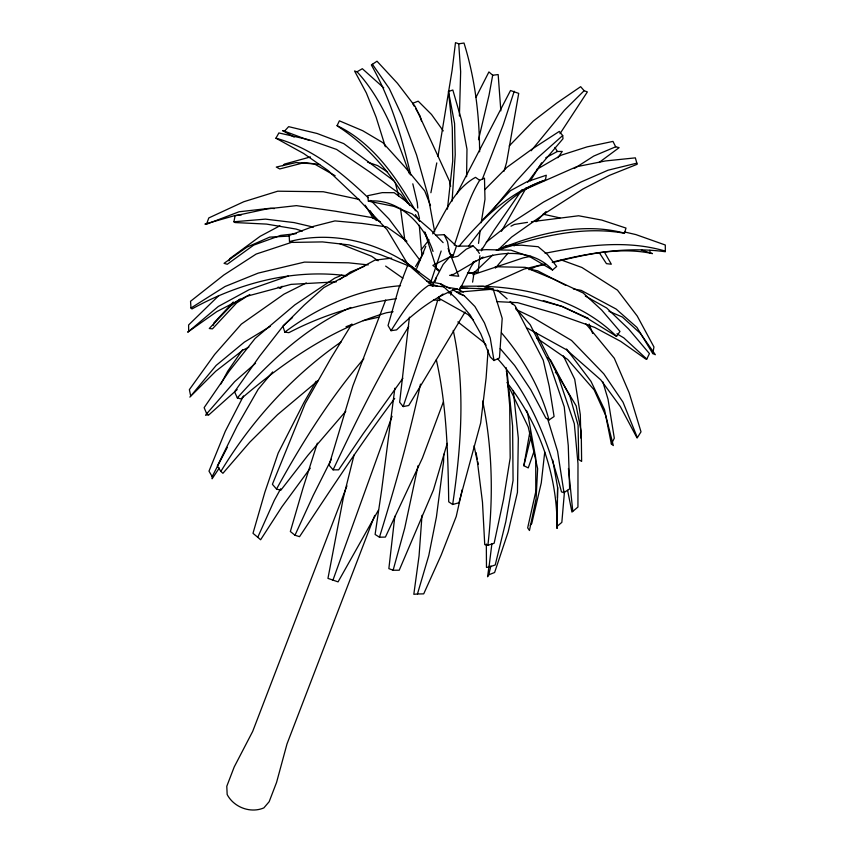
<?xml version="1.0" encoding="UTF-8"?>
<svg xmlns="http://www.w3.org/2000/svg" width="853" height="853" viewBox="0 0 853 853"><rect width="100%" height="100%" fill="white"/><g stroke="black" fill="none" stroke-linecap="round" stroke-linejoin="round"><path stroke-width="1.28" d="M466.58 176.71L466.975 149.168L461.484 119.985L452.836 90.013L448.475 91.495L452.282 127.641L452.73 161.014L447.42 209.166M557.393 500.572L557.03 528.178L557.627 487.607L552.776 460.193M227.303 447.367L212.162 476.592L212.13 478.778L219.328 467.934M557.435 497.981L557.627 487.607M552.211 262.18C589.103 252.776 627.275 246.485 665.329 251.742L665.297 245.014L635.911 234.596L624.503 231.952M443.795 454.201L443.549 462.091L436.427 516.95L428.803 555.452L417.448 593.997L413.822 594.296L419.058 555.932L422 515.329M459.415 116.008L460.652 71.62L458.733 43.802L455.481 42.65L452.101 70.298L437.994 156.419M488.108 349.826L486.093 378.092L480.697 422.907L458.967 502.769L452.666 504.496L448.721 501.831C447.985 454.382 446.823 406.22 436.32 359.795M409.419 317.145L399.652 402.243L403.16 406.582L408.736 405.506L465.077 311.995M474.087 445.778L477.531 462.721L482.478 502.161L484.739 544.609L487.884 545.312C493.45 497.395 492.501 448.326 482.659 401.081M394.864 388.2L381.632 490.123L375.107 534.447L379.457 537.209L385.407 537.081L422.406 458.082L443.432 401.742M394.832 516.236L388.861 568.631L393.126 570.241L399.215 570.22L433.441 489.942L447.228 443.347M564.494 491.403L561.839 522.367L556.924 526.493M479.908 255.751L478.117 272.075L467.593 273.184M544.736 452.047L541.271 482.905L531.76 523.507L530.129 525.245M486.327 544.011L486.477 567.416L489.004 567.042L491.914 543.574M478.522 243.382L480.175 230.481M452.666 504.496C461.142 446.993 465.727 387.699 453.242 330.431M489.004 566.328L487.575 576.767L488.737 574.815L490.88 565.997M452.058 201.137L455.225 154.756L454.585 123.514L448.475 91.495M472.605 282.14L474.236 271.808M481.199 222.729L484.984 199.282L484.483 178.149L479.674 180.303C467.433 200.135 462.006 223.315 454.297 245.142M529.98 431.341L523.838 465.706L528.242 467.902L534.234 450.779M468.681 245.995C488.79 218.837 512.408 191.125 545.419 180.068L546.283 175.238L527.122 181.668L510.382 190.72L482.947 219.605M608.946 311.292L622.338 317.007L640.347 333.363L655.349 354.709L652.769 353.568L653.952 346.979L637.212 316.015L617.487 290.159L581.938 267.501L561.061 259.898M476.059 97.21L488.908 71.94L492.682 75.235L489.046 95.184L478.501 139.721M436.779 162.912L430.882 192.735M585.819 323.703L614.309 358.281L629.13 392.689L641.008 431.831L637.106 438.047L620.387 406.636L600.779 379.862L566.52 349.773L527.207 328.074M418.087 465.61L404.706 528.199L393.126 570.241M302.357 231.11L296.119 229.073L266.541 224.094L234.98 222.548L233.914 221.78L235.076 215.788L266.733 208.953L296.428 205.637L335.165 211.171L372.143 217.632L380.417 221.823M420.497 384.138C409.429 435.808 395.035 486.732 379.457 537.209M462.23 489.643L456.227 516.491L441.225 554.962L423.717 593.859L417.448 593.997M523.838 465.706L531.003 436.587M354.091 454.894L343.258 498.205L327.957 578.387L338.076 581.874L378.337 510.307M213.367 325.281L213.975 322.882L233.253 302.005M435.254 281.458L436.256 277.651M481.444 250.857L482.158 248.298M435.552 235.14L444.178 234.682L456.419 246.176L452.506 257.51L457.816 256.241L466.292 249.151L473.191 246.016L476.656 249.215L479.375 253.437M437.749 300.053L427.609 333.683L403.16 406.582M497.182 250.238C537.454 237.262 579.486 225.949 622.104 232.848L624.513 233.168L625.995 228.071L601.781 220.085L578.601 215.766L531.398 221.748M504.059 171.176L506.586 162.443L518.72 93.393L510.52 90.514L456.547 194.345M450.779 295.042L451.536 292.6M514.22 91.26L503.291 124.666L482.361 179.13M408.118 264.195L398.767 288.218L388.04 325.547L391.047 330.687L396.613 329.876C414.163 312.891 433.687 297.132 456.952 288.836L463.339 292.067M430.402 283.271L441.161 251.017M392.06 416.275L332.905 580.264M241.452 214.849L235.108 215.5L204.912 224.094L206.522 224.2L208.793 217.941L243.787 201.734L277.715 191.2L323.319 191.744L359.561 199.527M346.936 485.869L252.68 731.426L234.212 766.954L226.791 786.274L227.165 794.527C233.85 807.311 250.494 813.623 263.854 807.898L269.153 801.724L276.575 782.393L287.003 743.933L374.723 515.393M416.701 268.386L425.786 246.357M317.348 443.144L302.911 488.449L290.351 531.504L294.989 535.247L299.542 536.665C330.527 490.112 361.011 443.08 394.694 398.436M451.237 257.542L452.25 255.111M385.673 300.053L352.854 385.961L329.066 465.184L333.096 469.832L338.641 469.843L363.175 433.708L402.915 378.242M310.268 468.19L281.97 506.714L260.623 539.757L257.766 537.283L274.314 500.316L280.68 488.769M294.989 535.247L313.211 495.454L331.433 459.138M228.903 260.783L229.99 258.459L260.165 236.302L279.891 225.8M409.803 205.541C391.911 174.769 369.061 146.855 339.099 127.14L337.074 125.668L339.377 120.827L362.717 130.722L382.837 142.643L404.77 166.857L424.73 190.944L430.509 205.616M333.096 469.832C355.562 422.182 378.817 374.744 406.614 329.93L408.715 326.614M459.788 289.807L470.675 267.362L474.14 261.882M496.585 301.599L517.643 302.666L556.06 313.723L594.626 327.392L620.696 341.371L645.956 359.177L646.787 359.07L649.442 353.6L628.512 328.863L606.728 308.04L585.329 296.076M536.548 337.937L567.693 359.465L594.189 389.97L605.801 415.742L613.318 445.565L611.366 443.986L614.309 438.218L608.04 399.289L602.847 381.888M243.478 395.952L225.288 431.277L208.996 471.144L212.162 476.592M432.044 285.648L443.102 264.505L451.855 254.514M220.852 384.074L227.698 371.258L242.657 349.645M501.425 231.302L526.333 187.649M408.694 265.624L386.985 229.596L358.665 199.506L328.181 170.611L303.657 153.487L275.935 138.207L278.878 132.94L309.117 139.807L336.636 149.446L369.669 171.943L400.91 194.719L407.414 202.971M345.785 411.221L307.933 455.289L280.829 490.219L276.532 489.057C301.717 443.208 329.791 398.522 363.826 358.686M432.695 233.85C444.712 213.357 453.732 189.59 475.494 177.328L479.674 180.303M316.186 381.195L303.828 402.744L278.163 453.114L264.846 492.277L252.989 533.317L257.766 537.283M415.571 266.477L423.706 252.733M530.363 180.847L541.591 162.827M206.895 413.076L205.573 415.294L208.313 414.441M351.82 324.108L331.017 358.068L305.257 403.448L272.395 484.312L276.532 489.057M559.995 133.697L587.365 91.921L584.145 90.706L580.648 86.686L556.678 103.117L533.253 121.094L509.198 145.97M481.753 249.812L494.218 230.054L522.153 189.579M391.047 330.687C401.55 314.181 412.127 296.524 428.643 285.35L443.965 286.8M270.348 326.336L244.363 342.117L216.161 365.415L189.867 397.103L215.734 371.247L243.02 350.103L248.841 347.118M318.329 380.427L277.524 414.686L249.758 442.217L222.921 473.298L220.884 471.421C251.582 420.678 292.398 375.736 341.189 341.893M456.408 292.28L490.336 289.391L526.098 296.599L562.031 306.387L588.016 318.734L616.548 336.381L619.982 331.444L601.685 310.076L583.196 292.995L553.661 279.166L525.213 267.32L495.326 266.754M557.83 157.741L562.266 151.439L557.34 151.482L545.781 157.752M527.644 182.286L540.194 165.621L562.991 138.74L562.692 135.552L559.291 131.415L531.899 149.211L506.959 167.305L484.867 189.569M531.152 150.757L564.377 110.314L584.145 90.706M421.158 249.833L429.07 239.832M492.181 210.531L516.406 181.039L537.635 157.826L562.692 135.552M272.651 371.951L258.15 389.331L237.241 425.839L217.334 465.983L220.884 471.421M495.412 268.098L508.132 252.989M514.071 245.931L515.766 243.915M278.121 287.098L280.36 288.325L282.076 286.32M237.166 389.565L208.452 415.219L206.703 413.748L234.639 381.664L255.548 363.218M458.85 246.528C482.286 218.4 510.051 191.648 545.419 180.068M280.36 288.325L282.034 286.459M294.168 137.098L282.546 130.584L284.497 131.181L288.634 126.649L317.113 133.494L343.716 143.592L393.851 180.751M292.558 317.497L283.665 325.334L259.675 356.096L234.564 391.783L237.315 397.914C269.452 361.789 306.035 327.072 350.786 307.464M535.833 332.446L557.873 375.405L574.325 423.749L577.982 463.701L577.939 507.066L571.936 512.077L567.597 490.304M282.865 165.717L284.422 164.096L310.481 156.931M536.015 221.737L546.016 211.576M218.89 295.501L188.609 324.972L188.673 331.465L187.671 332.169L216.779 311.633L246.368 296.386L291.086 284.369L336.37 281.842M492.703 255.047L473.799 273.013L467.487 273.067M498.376 249.652L511.608 237.07L546.496 212.397L582.919 189.003L609.415 175.366L637.159 164.288L635.357 157.858L605.374 160.961L576.671 166.698L525.203 189.377M599.03 162.528L619.129 147.644L615.674 146.791L593.731 156.078L574.325 168.51M476.976 250.228L486.167 249.652L510.936 250.153L529.862 256.732L552.52 270.017L556.657 266.488L547.466 254.525L538.19 246.73L521.652 245.195L506.138 245.589L502.844 247.775M188.673 331.465L218.283 306.483L249.172 289.668L288.175 276.052M486.242 242.209L508.1 225L543.478 202.097L580.914 182.041L608.061 170.195L636.86 163.147M450.672 186.306L449.51 181.156L415.187 106.486L397.445 83.295L377.005 61.213L371.364 64.988C390.663 99.161 401.902 136.97 410.73 175.004M443.038 294.008L437.994 297.814L467.998 314.565L473.468 320.142M240.151 298.945L230.555 306.078L209.252 328.512L212.44 328.863L236.612 302.964L249.748 294.477M339.611 279.656L350.295 272.054L364.657 266.189M391.666 258.128L374.894 260.154L323.841 287.589L304.286 305.022L282.94 326.294L284.817 332.148C318.212 307.005 358.623 288.89 400.547 285.734M500.199 348.632L514.647 365.489L530.779 389.757L545.845 418.034L549.001 419.996L554.087 416.52L549.247 386.345L543.244 360.211L515.116 305.875L510.126 301.493M497.896 359.038C531.174 396.155 548.991 444.306 561.477 491.904L563.982 492.618L569.633 488.854L568.269 445.629L564.249 406.87L549.065 362.152L530.235 324.748L515.66 308.072M346.83 275.754C293.101 268.663 238.936 282.961 191.968 308.946L190.987 308.008L225.085 286.491L258.214 273.099L304.457 262.106L348.6 262.82L368.208 264.899M385.364 146.748L376.098 117.149L366.353 92.956L354.56 70.991L357.044 71.801L362.322 68.709L383.743 87.838M483.086 257.052L453.423 274.442L451.269 274.602M536.622 169.491L561.221 155.182L587.141 146.865L612.966 141.406L615.674 146.791M510.979 226.184L514.434 224.435L527.485 222.366M306.291 282.961L283.91 294.2L241.314 324.151L214.636 354.475L189.377 389.618L190.677 395.888M452.954 255.356L432.866 265.39L438.9 270.198M496.254 250.313C535.929 233.711 581.831 221.716 624.513 233.168M426.799 281.181L440.511 283.761L455.886 298.251L470.259 315.12L480.772 333.832L490.262 356.97L493.994 360.531L499.474 357.908L502.204 318.372L493.162 289.114L483.299 286.384L478.064 286.576M472.477 262.521L475.974 260.847M479.471 259.184C503.131 250.537 534.33 249.822 552.52 270.017M484.771 286.832L524.105 269.058L544.555 264.057M528.988 269.719L536.26 266.509L545.12 264.355M341.861 275.167L334.675 278.174L294.871 304.852L255.1 338.47L229.457 370.799L204.134 407.638L206.703 413.748M488.737 574.815L494.612 572.502L508.153 531.973L517.451 492.341L518.304 438.165L513.282 390.589M346.009 326.742L352.097 324.364M206.522 224.2L239.053 211.779L270.454 208.228L274.421 208.58M472.786 274.762L523.252 257.883L530.961 256.263M292.75 241.964L256.167 254.055L223.827 275.007L190.539 301.28L190.987 308.008M489.004 567.042L495.22 564.995L505.797 521.684L513.069 480.452L512.61 426.084L507.418 375.117L506.394 371.3M487.884 545.312L494.154 543.244L503.569 499.122L510.179 458.008L509.71 405.74L506.245 367.728M552.712 262.5C585.211 254.535 619.033 246.464 652.46 253.608L641.36 250.089M363.239 320.653L378.657 317.209M545.088 253.288C584.38 245.419 625.974 239.512 665.127 251.049M406.913 241.207L386.814 226.919L361.971 223.411L334.941 220.906L313.339 226.418L289.146 235.481L289.508 241.559C334.408 229.702 383.882 243.468 419.495 272.374M396.261 298.699C358.857 303.945 322.413 315.162 288.89 332.659L284.817 332.148M393.084 311.697L386.59 312.731C331.646 328.714 283.985 362.12 240.919 398.895L237.315 397.914M458.733 43.802L464.011 43.045C474.972 78.359 479.439 114.92 479.61 151.813M492.682 75.235L498.163 74.574L500.85 110.847M296.183 233.647L280.616 235.417L253.682 245.12L227.271 264.27L224.04 263.332L246.826 247.21L269.697 237.123L289.551 236.078M448.582 292.952L451.194 292.728M233.914 221.78L265.454 219.125L294.125 222.601L313.509 227.154M456.419 246.176L473.191 246.016M460.609 286.405C515.692 284.156 576.233 296.183 616.548 336.381M459.948 288.186L467.913 288.41M485.186 288.89L493.162 289.114L459.916 287.93M419.495 218.485L417.981 212.29L407.094 202.129L394.15 192.703L382.283 192.629L367.664 195.71L368.368 201.148C398.809 197.928 424.154 224.446 433.047 251.432M449.606 275.316L458.754 276.255L448.092 248.458M433.495 299.755L439.956 300.587L438.399 297.228M319.726 164.565L304.457 162.582L279.773 168.947L276.287 167.071L295.98 162.571L314.352 163.925L335.133 175.739M368.368 201.148L393.905 206.33L412.138 213.911L430.52 229.756L443.133 242.647M446.556 287.205L456.952 288.836M573.387 288.964L581.181 290.361L616.058 308.989L636.956 327.435L652.769 353.568M529.894 269.271L537.582 270.774L565.912 285.456M543.041 214.167L559.92 217.899M289.508 241.559L293.229 242.401L322.498 241.911L349.112 244.896L380.427 254.652L410.176 266.456L432.908 286.363M543.329 300.565L561.956 306.43L588.08 318.222M367.611 162.177L377.634 165.599L387.635 172.05M275.935 138.207C311.974 148.059 341.563 172.37 368.112 197.651M429.155 283.185L437.749 286.352M284.497 131.181L309.149 140.436M458.189 293.336L464.171 295.66L474.908 306.494L484.461 322.903L490.24 338.001L493.994 360.531M339.686 243.627L371.641 256.252L378.103 260.805M516.054 309.479L532.73 317.444L571.542 340.454L603.817 373.849L622.999 402.136L637.234 437.365M440.511 283.761L449.968 288.517M452.335 289.711L464.171 295.66M616.932 333.8L623.746 337.831L646.787 359.07M337.074 125.668C372.953 142.877 396.229 177.232 415.496 210.744M385.652 266.104L402.893 278.227M407.915 264.089L431.138 281.127M457.858 321.89L483.587 342.17L486.114 345.145M402.456 259.717L408.544 264.782M438.613 270.934L436.779 269.388L424.73 232.005M497.128 290.084L507.13 298.859M547.893 357.727L550.761 360.403L569.921 396.229L578.078 425.157L578.697 459.479L581.629 461.441L581.245 431.821L576.159 405.868L557.265 374.115L555.356 372.345M370.82 200.434L388.936 218.912L419.921 260.208M501.447 332.83C523.134 358.111 540.28 387.699 549.001 419.996M510.52 302.186L512.237 304.148M370.127 210.744L376.386 220.543M357.044 71.801C383.328 100.419 396.634 137.919 409.483 173.927M507.663 386.302L510.147 389.437L528.252 427.012L537.635 468.585L536.111 498.568L529.457 530.502L527.676 527.858L535.78 491.659L535.727 458.05L527.538 412.735L526.408 410.4M566.52 349.005L590.958 381.323L604.521 409.653L611.366 443.986M443.272 130.914L431.501 114.462L418.205 101.166L412.575 103.341L414.473 106.54M372.366 64.22L389.288 88.584L401.806 115.379L416.605 155.065L427.993 195.486L434.667 231.792M452.506 257.51L449.446 252.968L447.548 241.836L444.178 234.682M506.981 382.57C539.448 423.92 557.659 475.505 557.03 528.178M599.307 252.712L606.44 263.652L611.324 264.217L604.5 252.264M415.411 214.583L419.612 221.364M365.148 205.189L373.294 218.475M415.731 108.672L420.156 116.136L421.521 121.115M554.919 147.388L557.34 151.482M563.343 355.85L574.709 379.265L580.307 414.633L580.85 438.111M424.965 232.336L427.939 239.608M589.156 324.076L592.632 333.427M547.669 419.015L557.595 451.344L563.982 492.618M568.439 468.478L572.768 511.182M395.163 182.35L398.863 196.489M412.809 183.821L417.277 202.705L417.746 208.015M476.027 452.57L477.232 459.042M477.712 461.644L478.192 464.235M400.473 208.239L404.94 240.855M649.858 250.302L650.082 252.755M419.271 225.267L421.84 254.471"/></g></svg>
